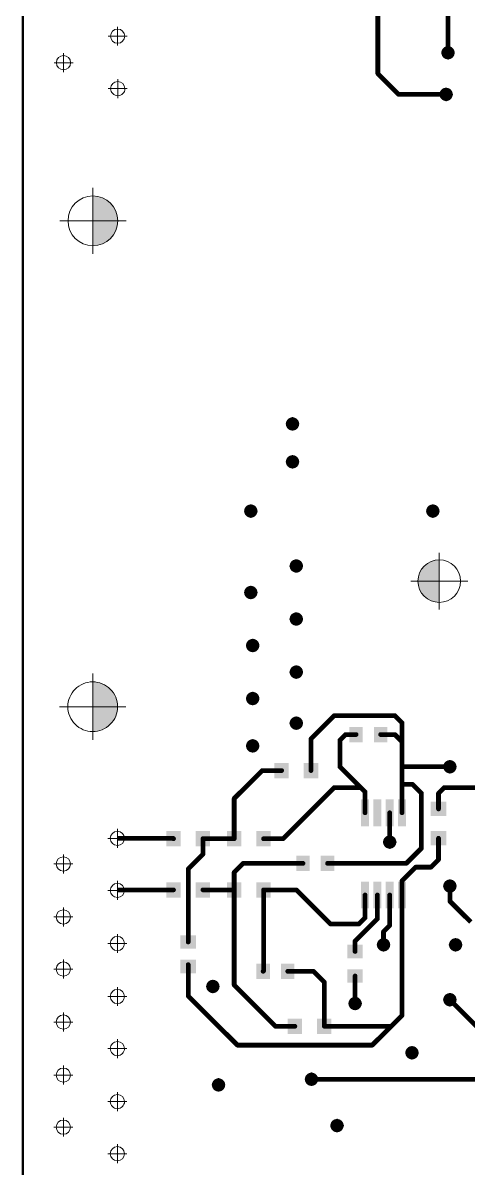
# Paper-space layout 'Лист2' of a CAD drawing. Header units: millimetres. Extents: x 0 to 421, y 0 to 298.
# Drawn here: x 203.2 to 226.7, y 178.7 to 239.1 of the extents above; entities that cross this region are included whole.
import ezdxf

# ---------------------------------------------------------------- set-up
doc = ezdxf.new("R2010")
doc.units = ezdxf.units.MM
for name, color, linetype in [('BottomLayer', 5, 'Continuous'), ('PDF _Геометрия', 7, 'Continuous'), ('PDF _Сплошная заливка', 7, 'Continuous'), ('ViaHoleLayer', 16, 'Continuous')]:
    doc.layers.add(name, color=color, linetype=linetype)

psp = doc.layouts.new('Лист2')

# ---------------------------------------------------------------- hatches: boundary and pattern name
at = {"layer": 'PDF _Сплошная заливка', "transparency": 33554559}
for points in [[(225.905, 237.56, -0.414259), (225.643, 237.297), (225.643, 237.297), (225.643, 237.297), (225.643, 237.56), (225.643, 237.56)], [(225.805, 235.36, -0.198797), (225.728, 235.174), (225.728, 235.174, -0.198898), (225.543, 235.097), (225.543, 235.097), (225.543, 235.097), (225.543, 235.36), (225.543, 235.36)], [(206.918, 229.997, -0.414209), (208.23, 228.685), (208.23, 228.685), (208.23, 228.685), (206.918, 228.685), (206.918, 228.685)], [(208.23, 228.685, -0.414214), (206.918, 227.372), (206.918, 227.372), (206.918, 227.372), (206.918, 228.685), (206.918, 228.685)], [(217.705, 217.96, -0.414236), (217.443, 217.698), (217.443, 217.698), (217.443, 217.698), (217.443, 217.96), (217.443, 217.96)], [(217.705, 215.96, -0.19888), (217.628, 215.774), (217.628, 215.774, -0.198956), (217.443, 215.698), (217.443, 215.698), (217.443, 215.698), (217.443, 215.96), (217.443, 215.96)], [(215.505, 213.36, -0.198988), (215.428, 213.174), (215.428, 213.174, -0.198988), (215.243, 213.098), (215.243, 213.098), (215.243, 213.098), (215.243, 213.36), (215.243, 213.36)], [(225.105, 213.36, -0.414158), (224.843, 213.098), (224.843, 213.098), (224.843, 213.098), (224.843, 213.36), (224.843, 213.36)], [(217.905, 210.46, -0.414259), (217.643, 210.198), (217.643, 210.198), (217.643, 210.198), (217.643, 210.46), (217.643, 210.46)], [(224.059, 209.663, -0.414205), (225.184, 210.788), (225.184, 210.788), (225.184, 210.788), (225.184, 209.663), (225.184, 209.663)], [(225.184, 208.538, -0.414205), (224.059, 209.663), (224.059, 209.663), (224.059, 209.663), (225.184, 209.663), (225.184, 209.663)], [(215.505, 209.06, -0.198956), (215.428, 208.875), (215.428, 208.875, -0.19888), (215.243, 208.798), (215.243, 208.798), (215.243, 208.798), (215.243, 209.06), (215.243, 209.06)], [(217.905, 207.66, -0.198797), (217.828, 207.475), (217.828, 207.475, -0.198848), (217.643, 207.398), (217.643, 207.398), (217.643, 207.398), (217.643, 207.66), (217.643, 207.66)], [(215.605, 206.26, -0.414236), (215.343, 205.998), (215.343, 205.998), (215.343, 205.998), (215.343, 206.26), (215.343, 206.26)], [(217.905, 204.86, -0.198797), (217.828, 204.675), (217.828, 204.675, -0.198848), (217.643, 204.598), (217.643, 204.598), (217.643, 204.598), (217.643, 204.86), (217.643, 204.86)], [(206.908, 204.343, -0.414219), (208.22, 203.03), (208.22, 203.03), (208.22, 203.03), (206.908, 203.03), (206.908, 203.03)], [(215.605, 203.46, -0.414186), (215.343, 203.198), (215.343, 203.198), (215.343, 203.198), (215.343, 203.46), (215.343, 203.46)], [(208.22, 203.03, -0.414219), (206.908, 201.718), (206.908, 201.718), (206.908, 201.718), (206.908, 203.03), (206.908, 203.03)], [(217.905, 202.16, -0.19888), (217.828, 201.975), (217.828, 201.975, -0.198969), (217.643, 201.898), (217.643, 201.898), (217.643, 201.898), (217.643, 202.16), (217.643, 202.16)], [(215.605, 200.96, -0.199002), (215.528, 200.775), (215.528, 200.775, -0.198988), (215.343, 200.698), (215.343, 200.698), (215.343, 200.698), (215.343, 200.96), (215.343, 200.96)], [(226.005, 199.86, -0.198988), (225.928, 199.675), (225.928, 199.675, -0.198988), (225.743, 199.598), (225.743, 199.598), (225.743, 199.598), (225.743, 199.86), (225.743, 199.86)], [(222.83, 195.885, -0.414186), (222.568, 195.623), (222.568, 195.623), (222.568, 195.623), (222.568, 195.885), (222.568, 195.885)], [(226.005, 193.56, -0.414208), (225.743, 193.298), (225.743, 193.298), (225.743, 193.298), (225.743, 193.56), (225.743, 193.56)], [(222.505, 190.46, -0.414259), (222.243, 190.198), (222.243, 190.198), (222.243, 190.198), (222.243, 190.46), (222.243, 190.46)], [(226.305, 190.46, -0.414208), (226.043, 190.198), (226.043, 190.198), (226.043, 190.198), (226.043, 190.46), (226.043, 190.46)], [(213.505, 188.26, -0.19888), (213.429, 188.075), (213.429, 188.075, -0.198906), (213.243, 187.998), (213.243, 187.998), (213.243, 187.998), (213.243, 188.26), (213.243, 188.26)], [(226.005, 187.56, -0.414208), (225.743, 187.298), (225.743, 187.298), (225.743, 187.298), (225.743, 187.56), (225.743, 187.56)], [(221.005, 187.36, -0.414208), (220.743, 187.098), (220.743, 187.098), (220.743, 187.098), (220.743, 187.36), (220.743, 187.36)], [(224.005, 184.76, -0.414208), (223.743, 184.498), (223.743, 184.498), (223.743, 184.498), (223.743, 184.76), (223.743, 184.76)], [(218.705, 183.36, -0.414236), (218.443, 183.098), (218.443, 183.098), (218.443, 183.098), (218.443, 183.36), (218.443, 183.36)], [(213.805, 183.06, -0.414208), (213.543, 182.798), (213.543, 182.798), (213.543, 182.798), (213.543, 183.06), (213.543, 183.06)], [(220.053, 180.913, -0.414236), (219.791, 180.65), (219.791, 180.65), (219.791, 180.65), (219.791, 180.913), (219.791, 180.913)]]:
    psp.add_hatch(color=7, dxfattribs=at).paths.add_polyline_path(points)

# ---------------------------------------------------------------- linework, layer by layer
psp.add_line((203.227, 256.658), (203.227, 166.658))
at = {"lineweight": 50}
psp.add_line((203.227, 166.658), (203.227, 256.658), dxfattribs=at)
psp.add_line((203.227, 166.658), (203.227, 256.658), dxfattribs=at)
at = {"layer": 'BottomLayer', "const_width": 0.25}
for points in [[(221.943, 236.46), (221.943, 240.56)], [(225.643, 237.56), (225.643, 239.96)], [(223.043, 235.36), (221.943, 236.46)], [(225.543, 235.36), (223.043, 235.36)], [(219.643, 202.56), (218.417, 201.335)], [(222.843, 202.56), (219.643, 202.56)], [(223.218, 202.185), (222.843, 202.56)], [(223.218, 201.185), (223.218, 202.185)], [(218.417, 199.66), (218.417, 201.335)], [(220.243, 201.56), (219.943, 201.26)], [(219.943, 199.86), (219.943, 201.26)], [(220.795, 201.56), (220.243, 201.56)], [(222.843, 201.56), (222.09, 201.56)], [(223.218, 201.185), (222.843, 201.56)], [(223.218, 199.86), (223.218, 201.185)], [(215.843, 199.66), (214.368, 198.186)], [(216.868, 199.66), (215.843, 199.66)], [(221.043, 198.76), (219.943, 199.86)], [(223.218, 198.935), (223.218, 199.86)], [(225.48, 199.86), (223.218, 199.86)], [(223.768, 198.935), (223.218, 198.935)], [(223.218, 197.432), (223.218, 198.935)], [(224.243, 198.46), (223.768, 198.935)], [(219.643, 198.76), (216.943, 196.06)], [(221.043, 198.76), (219.643, 198.76)], [(221.268, 198.535), (221.043, 198.76)], [(221.268, 197.432), (221.268, 198.535)], [(224.243, 195.56), (224.243, 198.46)], [(225.443, 198.76), (225.143, 198.46)], [(225.143, 197.635), (225.143, 198.46)], [(228.743, 198.76), (225.443, 198.76)], [(214.368, 196.06), (214.368, 198.186)], [(222.568, 196.148), (222.568, 197.432)], [(211.148, 196.08), (208.208, 196.08)], [(211.168, 196.06), (211.148, 196.08)], [(214.368, 196.06), (212.717, 196.06)], [(212.717, 195.235), (212.717, 196.06)], [(216.943, 196.06), (215.917, 196.06)], [(225.143, 194.96), (225.143, 196.086)], [(212.717, 195.235), (211.943, 194.46)], [(224.243, 195.56), (223.443, 194.76)], [(214.843, 194.76), (214.368, 194.286)], [(217.995, 194.76), (214.843, 194.76)], [(223.443, 194.76), (219.29, 194.76)], [(225.143, 194.96), (224.743, 194.56)], [(211.943, 190.608), (211.943, 194.46)], [(214.368, 193.36), (214.368, 194.286)], [(223.943, 194.56), (223.218, 193.835)], [(224.743, 194.56), (223.943, 194.56)], [(223.218, 193.089), (223.218, 193.835)], [(225.743, 192.76), (225.743, 193.56)], [(211.168, 193.36), (208.238, 193.36)], [(214.368, 193.36), (212.717, 193.36)], [(214.368, 188.335), (214.368, 193.36)], [(215.917, 189.083), (215.917, 193.36)], [(217.643, 193.36), (215.917, 193.36)], [(219.443, 191.56), (217.643, 193.36)], [(221.268, 191.885), (221.268, 193.089)], [(221.918, 191.826), (221.918, 193.089)], [(222.568, 191.485), (222.568, 193.089)], [(223.218, 186.735), (223.218, 193.089)], [(226.843, 191.66), (225.743, 192.76)], [(220.943, 191.56), (219.443, 191.56)], [(221.918, 191.826), (220.743, 190.651)], [(221.268, 191.885), (220.943, 191.56)], [(222.568, 191.485), (222.243, 191.16)], [(222.243, 190.46), (222.243, 191.16)], [(220.743, 190.108), (220.743, 190.651)], [(211.943, 189.313), (211.943, 189.413)], [(211.943, 187.76), (211.943, 189.313)], [(215.917, 189.083), (215.895, 189.06)], [(218.543, 189.06), (217.19, 189.06)], [(219.117, 188.486), (218.543, 189.06)], [(220.743, 187.36), (220.743, 188.813)], [(216.543, 186.16), (214.368, 188.335)], [(219.117, 186.16), (219.117, 188.486)], [(214.543, 185.16), (211.943, 187.76)], [(228.243, 185.06), (225.743, 187.56)], [(223.218, 186.735), (222.643, 186.16)], [(217.568, 186.16), (216.543, 186.16)], [(222.643, 186.16), (219.117, 186.16)], [(222.643, 186.16), (221.643, 185.16)], [(221.643, 185.16), (214.543, 185.16)], [(238.843, 183.36), (218.443, 183.36)]]:
    psp.add_lwpolyline(points, dxfattribs=at)
at = {"layer": 'BottomLayer', "const_width": 0.125}
for points in [[(222.005, 236.46, -1), (221.88, 236.46, -1)], [(222.005, 236.46, -1), (221.88, 236.46, -1)], [(223.105, 235.36, -1), (222.98, 235.36, -1)], [(223.105, 235.36, -1), (222.98, 235.36, -1)], [(219.705, 202.56, -1), (219.58, 202.56, -1)], [(219.705, 202.56, -1), (219.58, 202.56, -1)], [(222.905, 202.56, -1), (222.78, 202.56, -1)], [(222.905, 202.56, -1), (222.78, 202.56, -1)], [(223.28, 202.185, -1), (223.155, 202.185, -1)], [(223.28, 202.185, -1), (223.155, 202.185, -1)], [(218.48, 201.335, -1), (218.355, 201.335, -1)], [(218.48, 201.335, -1), (218.355, 201.335, -1)], [(220.005, 201.26, -1), (219.88, 201.26, -1)], [(220.005, 201.26, -1), (219.88, 201.26, -1)], [(220.305, 201.56, -1), (220.18, 201.56, -1)], [(220.305, 201.56, -1), (220.18, 201.56, -1)], [(220.857, 201.56, -1), (220.732, 201.56, -1)], [(222.153, 201.56, -1), (222.028, 201.56, -1)], [(222.905, 201.56, -1), (222.78, 201.56, -1)], [(222.905, 201.56, -1), (222.78, 201.56, -1)], [(223.28, 201.185, -1), (223.155, 201.185, -1)], [(223.28, 201.185, -1), (223.155, 201.185, -1)], [(223.28, 201.185, -1), (223.155, 201.185, -1)], [(215.905, 199.66, -1), (215.78, 199.66, -1)], [(215.905, 199.66, -1), (215.78, 199.66, -1)], [(216.93, 199.66, -1), (216.805, 199.66, -1)], [(218.48, 199.66, -1), (218.355, 199.66, -1)], [(220.005, 199.86, -1), (219.88, 199.86, -1)], [(220.005, 199.86, -1), (219.88, 199.86, -1)], [(223.28, 199.86, -1), (223.155, 199.86, -1)], [(223.28, 199.86, -1), (223.155, 199.86, -1)], [(223.28, 199.86, -1), (223.155, 199.86, -1)], [(223.28, 198.935, -1), (223.155, 198.935, -1)], [(223.28, 198.935, -1), (223.155, 198.935, -1)], [(223.28, 198.935, -1), (223.155, 198.935, -1)], [(223.83, 198.935, -1), (223.705, 198.935, -1)], [(223.83, 198.935, -1), (223.705, 198.935, -1)], [(219.705, 198.76, -1), (219.58, 198.76, -1)], [(219.705, 198.76, -1), (219.58, 198.76, -1)], [(221.105, 198.76, -1), (220.98, 198.76, -1)], [(221.105, 198.76, -1), (220.98, 198.76, -1)], [(221.105, 198.76, -1), (220.98, 198.76, -1)], [(221.33, 198.535, -1), (221.205, 198.535, -1)], [(221.33, 198.535, -1), (221.205, 198.535, -1)], [(224.305, 198.46, -1), (224.18, 198.46, -1)], [(224.305, 198.46, -1), (224.18, 198.46, -1)], [(225.205, 198.46, -1), (225.08, 198.46, -1)], [(225.205, 198.46, -1), (225.08, 198.46, -1)], [(225.505, 198.76, -1), (225.38, 198.76, -1)], [(225.505, 198.76, -1), (225.38, 198.76, -1)], [(214.43, 198.186, -1), (214.305, 198.186, -1)], [(214.43, 198.186, -1), (214.305, 198.186, -1)], [(225.205, 197.635, -1), (225.08, 197.635, -1)], [(221.33, 197.432, -1), (221.205, 197.432, -1)], [(222.63, 197.432, -1), (222.505, 197.432, -1)], [(223.28, 197.432, -1), (223.155, 197.432, -1)], [(211.21, 196.08, -1), (211.085, 196.08, -1)], [(211.21, 196.08, -1), (211.085, 196.08, -1)], [(211.23, 196.06, -1), (211.105, 196.06, -1)], [(212.78, 196.06, -1), (212.655, 196.06, -1)], [(212.78, 196.06, -1), (212.655, 196.06, -1)], [(214.43, 196.06, -1), (214.305, 196.06, -1)], [(214.43, 196.06, -1), (214.305, 196.06, -1)], [(215.98, 196.06, -1), (215.855, 196.06, -1)], [(217.005, 196.06, -1), (216.88, 196.06, -1)], [(217.005, 196.06, -1), (216.88, 196.06, -1)], [(225.205, 196.086, -1), (225.08, 196.086, -1)], [(212.78, 195.235, -1), (212.655, 195.235, -1)], [(212.78, 195.235, -1), (212.655, 195.235, -1)], [(224.305, 195.56, -1), (224.18, 195.56, -1)], [(224.305, 195.56, -1), (224.18, 195.56, -1)], [(214.905, 194.76, -1), (214.78, 194.76, -1)], [(214.905, 194.76, -1), (214.78, 194.76, -1)], [(218.057, 194.76, -1), (217.932, 194.76, -1)], [(219.353, 194.76, -1), (219.228, 194.76, -1)], [(223.505, 194.76, -1), (223.38, 194.76, -1)], [(223.505, 194.76, -1), (223.38, 194.76, -1)], [(225.205, 194.96, -1), (225.08, 194.96, -1)], [(225.205, 194.96, -1), (225.08, 194.96, -1)], [(212.005, 194.46, -1), (211.88, 194.46, -1)], [(212.005, 194.46, -1), (211.88, 194.46, -1)], [(214.43, 194.286, -1), (214.305, 194.286, -1)], [(214.43, 194.286, -1), (214.305, 194.286, -1)], [(224.005, 194.56, -1), (223.88, 194.56, -1)], [(224.005, 194.56, -1), (223.88, 194.56, -1)], [(224.805, 194.56, -1), (224.68, 194.56, -1)], [(224.805, 194.56, -1), (224.68, 194.56, -1)], [(223.28, 193.835, -1), (223.155, 193.835, -1)], [(223.28, 193.835, -1), (223.155, 193.835, -1)], [(211.23, 193.36, -1), (211.105, 193.36, -1)], [(212.78, 193.36, -1), (212.655, 193.36, -1)], [(214.43, 193.36, -1), (214.305, 193.36, -1)], [(214.43, 193.36, -1), (214.305, 193.36, -1)], [(214.43, 193.36, -1), (214.305, 193.36, -1)], [(215.98, 193.36, -1), (215.855, 193.36, -1)], [(215.98, 193.36, -1), (215.855, 193.36, -1)], [(217.705, 193.36, -1), (217.58, 193.36, -1)], [(217.705, 193.36, -1), (217.58, 193.36, -1)], [(221.33, 193.089, -1), (221.205, 193.089, -1)], [(221.98, 193.089, -1), (221.855, 193.089, -1)], [(222.63, 193.089, -1), (222.505, 193.089, -1)], [(223.28, 193.089, -1), (223.155, 193.089, -1)], [(223.28, 193.089, -1), (223.155, 193.089, -1)], [(225.805, 192.76, -1), (225.68, 192.76, -1)], [(225.805, 192.76, -1), (225.68, 192.76, -1)], [(219.505, 191.56, -1), (219.38, 191.56, -1)], [(219.505, 191.56, -1), (219.38, 191.56, -1)], [(221.005, 191.56, -1), (220.88, 191.56, -1)], [(221.005, 191.56, -1), (220.88, 191.56, -1)], [(221.33, 191.885, -1), (221.205, 191.885, -1)], [(221.33, 191.885, -1), (221.205, 191.885, -1)], [(221.98, 191.826, -1), (221.855, 191.826, -1)], [(221.98, 191.826, -1), (221.855, 191.826, -1)], [(222.305, 191.16, -1), (222.18, 191.16, -1)], [(222.305, 191.16, -1), (222.18, 191.16, -1)], [(222.63, 191.485, -1), (222.505, 191.485, -1)], [(222.63, 191.485, -1), (222.505, 191.485, -1)], [(212.005, 190.608, -1), (211.88, 190.608, -1)], [(220.805, 190.651, -1), (220.68, 190.651, -1)], [(220.805, 190.651, -1), (220.68, 190.651, -1)], [(222.305, 190.46, -1), (222.18, 190.46, -1)], [(220.805, 190.108, -1), (220.68, 190.108, -1)], [(212.005, 189.413, -1), (211.88, 189.413, -1)], [(212.005, 189.313, -1), (211.88, 189.313, -1)], [(212.005, 189.313, -1), (211.88, 189.313, -1)], [(215.957, 189.06, -1), (215.832, 189.06, -1)], [(215.98, 189.083, -1), (215.855, 189.083, -1)], [(215.98, 189.083, -1), (215.855, 189.083, -1)], [(217.253, 189.06, -1), (217.128, 189.06, -1)], [(218.605, 189.06, -1), (218.48, 189.06, -1)], [(218.605, 189.06, -1), (218.48, 189.06, -1)], [(220.805, 188.813, -1), (220.68, 188.813, -1)], [(214.43, 188.335, -1), (214.305, 188.335, -1)], [(214.43, 188.335, -1), (214.305, 188.335, -1)], [(219.18, 188.486, -1), (219.055, 188.486, -1)], [(219.18, 188.486, -1), (219.055, 188.486, -1)], [(212.005, 187.76, -1), (211.88, 187.76, -1)], [(212.005, 187.76, -1), (211.88, 187.76, -1)], [(220.805, 187.36, -1), (220.68, 187.36, -1)], [(225.805, 187.56, -1), (225.68, 187.56, -1)], [(223.28, 186.735, -1), (223.155, 186.735, -1)], [(223.28, 186.735, -1), (223.155, 186.735, -1)], [(216.605, 186.16, -1), (216.48, 186.16, -1)], [(216.605, 186.16, -1), (216.48, 186.16, -1)], [(217.63, 186.16, -1), (217.505, 186.16, -1)], [(219.18, 186.16, -1), (219.055, 186.16, -1)], [(219.18, 186.16, -1), (219.055, 186.16, -1)], [(222.705, 186.16, -1), (222.58, 186.16, -1)], [(222.705, 186.16, -1), (222.58, 186.16, -1)], [(222.705, 186.16, -1), (222.58, 186.16, -1)], [(214.605, 185.16, -1), (214.48, 185.16, -1)], [(214.605, 185.16, -1), (214.48, 185.16, -1)], [(221.705, 185.16, -1), (221.58, 185.16, -1)], [(221.705, 185.16, -1), (221.58, 185.16, -1)]]:
    psp.add_lwpolyline(points, format="xyb", close=True, dxfattribs=at)
at = {"layer": 'BottomLayer'}
for points in [[(221.151, 201.154), (220.439, 201.154), (221.151, 201.967), (220.439, 201.967)], [(222.446, 201.154), (221.735, 201.154), (222.446, 201.967), (221.735, 201.967)], [(217.249, 199.254), (216.487, 199.254), (217.249, 200.067), (216.487, 200.067)], [(218.798, 199.254), (218.036, 199.254), (218.798, 200.067), (218.036, 200.067)], [(221.052, 196.721), (221.052, 198.143), (221.484, 196.721), (221.484, 198.143)], [(221.702, 196.721), (221.702, 198.143), (222.134, 196.721), (222.134, 198.143)], [(222.352, 196.721), (222.352, 198.143), (222.784, 196.721), (222.784, 198.143)], [(223.002, 196.721), (223.002, 198.143), (223.434, 196.721), (223.434, 198.143)], [(224.736, 197.254), (224.736, 198.016), (225.549, 197.254), (225.549, 198.016)], [(210.787, 196.467), (211.549, 196.467), (210.787, 195.654), (211.549, 195.654)], [(212.336, 196.467), (213.098, 196.467), (212.336, 195.654), (213.098, 195.654)], [(214.749, 195.654), (213.987, 195.654), (214.749, 196.467), (213.987, 196.467)], [(216.298, 195.654), (215.536, 195.654), (216.298, 196.467), (215.536, 196.467)], [(224.736, 195.705), (224.736, 196.467), (225.549, 195.705), (225.549, 196.467)], [(217.639, 195.167), (218.351, 195.167), (217.639, 194.354), (218.351, 194.354)], [(218.935, 195.167), (219.646, 195.167), (218.935, 194.354), (219.646, 194.354)], [(210.787, 193.767), (211.549, 193.767), (210.787, 192.954), (211.549, 192.954)], [(212.336, 193.767), (213.098, 193.767), (212.336, 192.954), (213.098, 192.954)], [(213.987, 193.767), (214.749, 193.767), (213.987, 192.954), (214.749, 192.954)], [(215.536, 193.767), (216.298, 193.767), (215.536, 192.954), (216.298, 192.954)], [(221.052, 192.378), (221.052, 193.8), (221.484, 192.378), (221.484, 193.8)], [(221.702, 192.378), (221.702, 193.8), (222.134, 192.378), (222.134, 193.8)], [(222.352, 192.378), (222.352, 193.8), (222.784, 192.378), (222.784, 193.8)], [(223.002, 192.378), (223.002, 193.8), (223.434, 192.378), (223.434, 193.8)], [(211.536, 190.253), (211.536, 190.964), (212.349, 190.253), (212.349, 190.964)], [(220.336, 189.753), (220.336, 190.464), (221.149, 189.753), (221.149, 190.464)], [(211.536, 188.957), (211.536, 189.668), (212.349, 188.957), (212.349, 189.668)], [(216.251, 188.654), (215.539, 188.654), (216.251, 189.467), (215.539, 189.467)], [(217.546, 188.654), (216.835, 188.654), (217.546, 189.467), (216.835, 189.467)], [(220.336, 188.457), (220.336, 189.168), (221.149, 188.457), (221.149, 189.168)], [(217.187, 186.567), (217.949, 186.567), (217.187, 185.754), (217.949, 185.754)], [(218.736, 186.567), (219.498, 186.567), (218.736, 185.754), (219.498, 185.754)]]:
    psp.add_solid(points, dxfattribs=at)
at = {"layer": 'PDF _Геометрия', "lineweight": 9}
for points in [[(208.218, 237.935), (208.218, 238.935)], [(207.718, 238.435), (208.718, 238.435)], [(225.643, 237.21), (225.643, 237.91)], [(204.868, 237.035), (205.868, 237.035)], [(205.368, 236.535), (205.368, 237.535)], [(225.293, 237.56), (225.993, 237.56)], [(208.228, 235.165), (208.228, 236.165)], [(207.728, 235.665), (208.728, 235.665)], [(225.193, 235.36), (225.893, 235.36)], [(225.543, 235.01), (225.543, 235.71)], [(206.918, 226.935), (206.918, 230.435)], [(205.168, 228.685), (208.668, 228.685)], [(217.443, 217.61), (217.443, 218.31)], [(217.093, 217.96), (217.793, 217.96)], [(217.093, 215.96), (217.793, 215.96)], [(217.443, 215.61), (217.443, 216.31)], [(215.243, 213.01), (215.243, 213.71)], [(224.843, 213.01), (224.843, 213.71)], [(214.893, 213.36), (215.593, 213.36)], [(224.493, 213.36), (225.193, 213.36)], [(225.184, 208.163), (225.184, 211.163)], [(217.293, 210.46), (217.993, 210.46)], [(217.643, 210.11), (217.643, 210.81)], [(215.243, 208.71), (215.243, 209.41)], [(223.684, 209.663), (226.684, 209.663)], [(214.893, 209.06), (215.593, 209.06)], [(217.643, 207.31), (217.643, 208.01)], [(217.293, 207.66), (217.993, 207.66)], [(214.993, 206.26), (215.693, 206.26)], [(215.343, 205.91), (215.343, 206.61)], [(217.643, 204.51), (217.643, 205.21)], [(206.908, 201.28), (206.908, 204.78)], [(217.293, 204.86), (217.993, 204.86)], [(215.343, 203.11), (215.343, 203.81)], [(214.993, 203.46), (215.693, 203.46)], [(205.158, 203.03), (208.658, 203.03)], [(217.293, 202.16), (217.993, 202.16)], [(217.643, 201.81), (217.643, 202.51)], [(214.993, 200.96), (215.693, 200.96)], [(215.343, 200.61), (215.343, 201.31)], [(225.743, 199.51), (225.743, 200.21)], [(225.393, 199.86), (226.093, 199.86)], [(208.208, 195.58), (208.208, 196.58)], [(207.708, 196.08), (208.708, 196.08)], [(222.568, 195.535), (222.568, 196.235)], [(222.218, 195.885), (222.918, 195.885)], [(204.858, 194.73), (205.858, 194.73)], [(205.358, 194.23), (205.358, 195.23)], [(208.208, 192.83), (208.208, 193.83)], [(225.393, 193.56), (226.093, 193.56)], [(225.743, 193.21), (225.743, 193.91)], [(207.708, 193.33), (208.708, 193.33)], [(205.358, 191.43), (205.358, 192.43)], [(204.858, 191.93), (205.858, 191.93)], [(207.708, 190.53), (208.708, 190.53)], [(208.208, 190.03), (208.208, 191.03)], [(222.243, 190.111), (222.243, 190.81)], [(226.043, 190.111), (226.043, 190.81)], [(221.893, 190.46), (222.593, 190.46)], [(225.693, 190.46), (226.393, 190.46)], [(205.358, 188.68), (205.358, 189.68)], [(204.858, 189.18), (205.858, 189.18)], [(208.208, 187.23), (208.208, 188.231)], [(212.893, 188.26), (213.593, 188.26)], [(213.243, 187.91), (213.243, 188.61)], [(207.708, 187.73), (208.708, 187.73)], [(220.743, 187.01), (220.743, 187.71)], [(225.393, 187.56), (226.093, 187.56)], [(225.743, 187.21), (225.743, 187.91)], [(205.358, 185.881), (205.358, 186.88)], [(220.393, 187.36), (221.093, 187.36)], [(204.858, 186.38), (205.858, 186.38)], [(208.208, 184.48), (208.208, 185.48)], [(223.743, 184.41), (223.743, 185.11)], [(207.708, 184.981), (208.708, 184.981)], [(223.393, 184.76), (224.093, 184.76)], [(205.358, 183.081), (205.358, 184.08)], [(204.858, 183.58), (205.858, 183.58)], [(213.543, 182.71), (213.543, 183.41)], [(218.093, 183.361), (218.793, 183.361)], [(218.443, 183.011), (218.443, 183.71)], [(208.208, 181.68), (208.208, 182.68)], [(213.193, 183.06), (213.893, 183.06)], [(207.708, 182.181), (208.708, 182.181)], [(204.858, 180.83), (205.858, 180.83)], [(205.358, 180.33), (205.358, 181.331)], [(219.441, 180.913), (220.141, 180.913)], [(219.791, 180.563), (219.791, 181.263)], [(208.208, 178.931), (208.208, 179.93)], [(207.708, 179.431), (208.708, 179.431)]]:
    psp.add_lwpolyline(points, dxfattribs=at)
for points in [[(207.843, 238.435, -0.414158), (208.218, 238.81, -0.414158), (208.593, 238.435, -0.414158), (208.218, 238.06, -0.414158)], [(225.38, 237.56, -0.414315), (225.643, 237.822, -0.414315), (225.905, 237.56, -0.414315), (225.643, 237.297, -0.414315)], [(204.993, 237.035, -0.414158), (205.368, 237.41, -0.414158), (205.743, 237.035, -0.414158), (205.368, 236.66, -0.414158)], [(207.853, 235.665, -0.414158), (208.228, 236.04, -0.414158), (208.603, 235.665, -0.414511), (208.228, 235.29, -0.414511)], [(225.28, 235.36, -0.414315), (225.543, 235.622, -0.414315), (225.805, 235.36, -0.414315), (225.543, 235.097, -0.414315)], [(205.606, 228.685, -0.414158), (206.918, 229.997, -0.414203), (208.231, 228.685, -0.414158), (206.918, 227.372, -0.414113)], [(217.18, 217.96, -0.414315), (217.443, 218.223, -0.414315), (217.705, 217.96, -0.414315), (217.443, 217.698, -0.414315)], [(217.18, 215.96, -0.414315), (217.443, 216.222, -0.414315), (217.705, 215.96, -0.414315), (217.443, 215.698, -0.414315)], [(214.98, 213.36, -0.414315), (215.243, 213.622, -0.414315), (215.505, 213.36, -0.414315), (215.243, 213.098, -0.414315)], [(224.58, 213.36, -0.414315), (224.843, 213.622, -0.414315), (225.105, 213.36, -0.414315), (224.843, 213.098, -0.414315)], [(217.38, 210.46, -0.414315), (217.643, 210.723, -0.414315), (217.905, 210.46, -0.414315), (217.643, 210.198, -0.414315)], [(224.059, 209.663, -0.414158), (225.184, 210.788, -0.414158), (226.309, 209.663, -0.414158), (225.184, 208.538, -0.414158)], [(214.98, 209.06, -0.414315), (215.243, 209.322, -0.414315), (215.505, 209.06, -0.414315), (215.243, 208.798, -0.414315)], [(217.38, 207.66, -0.414315), (217.643, 207.923, -0.414315), (217.905, 207.66, -0.414315), (217.643, 207.398, -0.414315)], [(215.08, 206.26, -0.414315), (215.343, 206.523, -0.414315), (215.605, 206.26, -0.414315), (215.343, 205.998, -0.414315)], [(217.38, 204.86, -0.414315), (217.643, 205.123, -0.414315), (217.905, 204.86, -0.414315), (217.643, 204.598, -0.414315)], [(205.596, 203.03, -0.414259), (206.908, 204.343, -0.414259), (208.22, 203.03, -0.414315), (206.908, 201.718, -0.414315)], [(215.08, 203.46, -0.414315), (215.343, 203.723, -0.414315), (215.605, 203.46, -0.414315), (215.343, 203.198, -0.414315)], [(217.38, 202.16, -0.414315), (217.643, 202.423, -0.414315), (217.905, 202.16, -0.414315), (217.643, 201.898, -0.414315)], [(215.08, 200.96, -0.414315), (215.343, 201.223, -0.414315), (215.605, 200.96, -0.414315), (215.343, 200.698, -0.414315)], [(225.48, 199.86, -0.414036), (225.743, 200.123, -0.414315), (226.005, 199.86, -0.414315), (225.743, 199.598, -0.414036)], [(207.833, 196.08, -0.414158), (208.208, 196.455, -0.414158), (208.583, 196.08, -0.414158), (208.208, 195.705, -0.414158)], [(222.305, 195.885, -0.414036), (222.568, 196.148, -0.414315), (222.83, 195.885, -0.414315), (222.568, 195.623, -0.414036)], [(204.983, 194.73, -0.414158), (205.358, 195.105, -0.414158), (205.733, 194.73, -0.414158), (205.358, 194.355, -0.414158)], [(207.833, 193.33, -0.414158), (208.208, 193.705, -0.414158), (208.583, 193.33, -0.414158), (208.208, 192.955, -0.414158)], [(225.48, 193.56, -0.414036), (225.743, 193.823, -0.414315), (226.005, 193.56, -0.414315), (225.743, 193.298, -0.414036)], [(204.983, 191.93, -0.414158), (205.358, 192.305, -0.414158), (205.733, 191.93, -0.414158), (205.358, 191.555, -0.414158)], [(207.833, 190.53, -0.414158), (208.208, 190.905, -0.414158), (208.583, 190.53, -0.414158), (208.208, 190.155, -0.414158)], [(221.98, 190.46, -0.414315), (222.243, 190.723, -0.414315), (222.505, 190.46, -0.414315), (222.243, 190.198, -0.414315)], [(225.78, 190.46, -0.414315), (226.043, 190.723, -0.414315), (226.305, 190.46, -0.414315), (226.043, 190.198, -0.414315)], [(204.983, 189.18, -0.414158), (205.358, 189.555, -0.414158), (205.733, 189.18, -0.414158), (205.358, 188.805, -0.414158)], [(207.833, 187.73, -0.414158), (208.208, 188.105, -0.414158), (208.583, 187.73, -0.414158), (208.208, 187.355, -0.414158)], [(212.98, 188.26, -0.413811), (213.243, 188.523, -0.414036), (213.506, 188.26, -0.414036), (213.243, 187.998, -0.413811)], [(220.48, 187.36, -0.414315), (220.743, 187.623, -0.414315), (221.005, 187.36, -0.414315), (220.743, 187.098, -0.414315)], [(225.48, 187.56, -0.414036), (225.743, 187.823, -0.414315), (226.005, 187.56, -0.414315), (225.743, 187.298, -0.414036)], [(204.983, 186.38, -0.414158), (205.358, 186.755, -0.414158), (205.733, 186.38, -0.414158), (205.358, 186.005, -0.414158)], [(207.833, 184.981, -0.414158), (208.208, 185.356, -0.414158), (208.583, 184.981, -0.414511), (208.208, 184.606, -0.414511)], [(223.48, 184.76, -0.414315), (223.743, 185.023, -0.414315), (224.005, 184.76, -0.414315), (223.743, 184.498, -0.414315)], [(204.983, 183.58, -0.414158), (205.358, 183.955, -0.414158), (205.733, 183.58, -0.414158), (205.358, 183.205, -0.414158)], [(213.28, 183.06, -0.414315), (213.543, 183.323, -0.414315), (213.805, 183.06, -0.414315), (213.543, 182.798, -0.414315)], [(218.18, 183.361, -0.414315), (218.443, 183.623, -0.414315), (218.705, 183.361, -0.414315), (218.443, 183.098, -0.414315)], [(207.833, 182.181, -0.414158), (208.208, 182.556, -0.414158), (208.583, 182.181, -0.414511), (208.208, 181.806, -0.414511)], [(204.983, 180.83, -0.414158), (205.358, 181.205, -0.414158), (205.733, 180.83, -0.414158), (205.358, 180.455, -0.414158)], [(219.528, 180.913, -0.414315), (219.791, 181.175, -0.414315), (220.053, 180.913, -0.414315), (219.791, 180.65, -0.414315)], [(207.833, 179.431, -0.414158), (208.208, 179.806, -0.414158), (208.583, 179.431, -0.414158), (208.208, 179.056, -0.414158)]]:
    psp.add_lwpolyline(points, format="xyb", close=True, dxfattribs=at)
at = {"layer": 'ViaHoleLayer', "const_width": 0.35}
for points in [[(225.818, 237.561, -1), (225.468, 237.561, -1)], [(225.718, 235.361, -1), (225.368, 235.361, -1)], [(217.618, 217.961, -1), (217.268, 217.961, -1)], [(217.618, 215.961, -1), (217.268, 215.961, -1)], [(215.418, 213.361, -1), (215.068, 213.361, -1)], [(225.018, 213.361, -1), (224.668, 213.361, -1)], [(217.818, 210.461, -1), (217.468, 210.461, -1)], [(215.418, 209.061, -1), (215.068, 209.061, -1)], [(217.818, 207.661, -1), (217.468, 207.661, -1)], [(215.518, 206.261, -1), (215.168, 206.261, -1)], [(217.818, 204.861, -1), (217.468, 204.861, -1)], [(215.518, 203.461, -1), (215.168, 203.461, -1)], [(217.818, 202.161, -1), (217.468, 202.161, -1)], [(215.518, 200.961, -1), (215.168, 200.961, -1)], [(225.918, 199.861, -1), (225.568, 199.861, -1)], [(222.743, 195.886, -1), (222.393, 195.886, -1)], [(225.918, 193.561, -1), (225.568, 193.561, -1)], [(222.418, 190.461, -1), (222.068, 190.461, -1)], [(226.218, 190.461, -1), (225.868, 190.461, -1)], [(213.418, 188.261, -1), (213.068, 188.261, -1)], [(220.918, 187.361, -1), (220.568, 187.361, -1)], [(225.918, 187.561, -1), (225.568, 187.561, -1)], [(223.918, 184.761, -1), (223.568, 184.761, -1)], [(213.718, 183.061, -1), (213.368, 183.061, -1)], [(218.618, 183.361, -1), (218.268, 183.361, -1)], [(219.965, 180.913, -1), (219.615, 180.913, -1)]]:
    psp.add_lwpolyline(points, format="xyb", close=True, dxfattribs=at)

doc.saveas('drawing.dxf')
